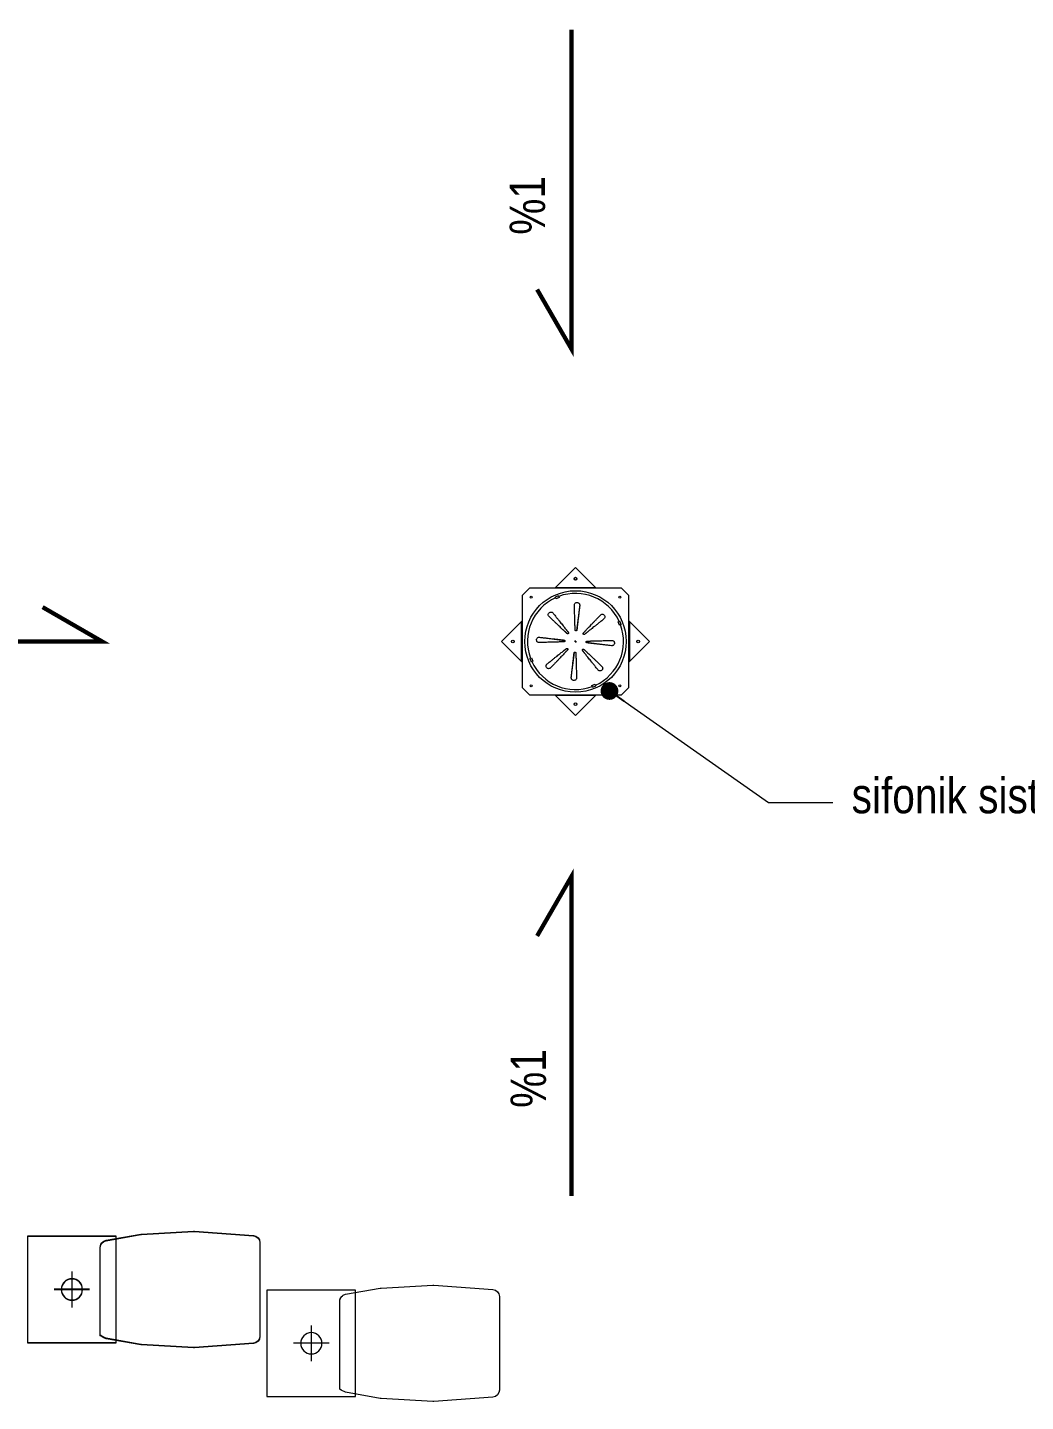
# Model space of a CAD drawing. Extents: x -3709 to 34975, y -230 to 8245.
# Drawn here: x 31801.3 to 32082.7, y 1820.9 to 2208.1 of the extents above; entities that cross this region are included whole.
import ezdxf
from ezdxf.enums import TextEntityAlignment as Align

# ---------------------------------------------------------------- set-up
doc = ezdxf.new("R2010")
doc.units = 0
doc.layers.get('0').update_dxf_attribs({"color": 9, "lineweight": 9})
for name, color, linetype, lineweight in [('06C', 9, 'Continuous', 9), ('21', 9, 'Continuous', 9), ('35', 9, 'Continuous', 9), ('GEB-BEZUG', 9, 'Continuous', 25)]:
    doc.layers.add(name, color=color, linetype=linetype, lineweight=lineweight)
doc.styles.add('MuuM_TEXT-STANDART', font='ARIALN.TTF')
doc.dimstyles.new('MuuM_DIM100', dxfattribs={"dimscale": 10, "dimtxt": 2, "dimasz": 1, "dimexe": 1, "dimexo": 1, "dimgap": 1, "dimtad": 1, "dimdec": 1, "dimrnd": 0.5, "dimdsep": 46, "dimtxsty": 'MuuM_TEXT-STANDART', "dimblk": 'ARCHTICK', "dimcen": 0, "dimdle": 0.15, "dimclrd": 256, "dimclre": 256, "dimclrt": 256, "dimadec": 0, "dimazin": 0, "dimtfac": 5, "dimtdec": 1, "dimtix": 1, "dimtmove": 2, "dimatfit": 3, "dimldrblk": 'DOT', "dimfxl": 0.2, "dimtolj": 1, "dimlwd": -1, "dimlwe": -1, "dimarcsym": 0})

# ---------------------------------------------------------------- blocks, each defined once
blk = doc.blocks.new('_ArchTick')
at = {"color": 0, "linetype": 'ByBlock', "const_width": 0.15}
blk.add_lwpolyline([(-0.5, -0.5), (0.5, 0.5)], dxfattribs=at)
blk = doc.blocks.new('_Dot')
at = {"color": 0, "linetype": 'ByBlock', "lineweight": -2}
blk.add_line((-0.5, 0), (-1, 0), dxfattribs=at)
at = {"color": 0, "linetype": 'ByBlock', "const_width": 0.5}
blk.add_lwpolyline([(-0.25, 0, 1), (0.25, 0, 1)], format="xyb", close=True, dxfattribs=at)
blk = doc.blocks.new('Einfügepunkt')
at = {"layer": 'GEB-BEZUG'}
for p, q in [((-0.7, -0.7), (0.7, 0.7)), ((-0.7, 0.7), (0.7, -0.7))]:
    blk.add_line(p, q, dxfattribs=at)
blk = doc.blocks.new('suzgec')
at = {"layer": '21'}
for p, q in [((36841.69, 831.78), (36847.35, 837.44)), ((36847.35, 837.44), (36853, 831.78)), ((36834.35, 831.58), (36832.35, 829.58)), ((36832.35, 829.58), (36832.35, 803.58)), ((36860.35, 831.58), (36834.35, 831.58)), ((36841.49, 831.58), (36841.69, 831.78)), ((36841.7, 828.9), (36841.62, 829.09)), ((36841.69, 831.78), (36853, 831.78)), ((36841.84, 828.58), (36841.7, 828.9)), ((36842.54, 829.48), (36842.63, 829.28)), ((36842.63, 829.28), (36842.76, 828.96)), ((36853, 831.78), (36853.2, 831.58)), ((36862.35, 829.58), (36860.35, 831.58)), ((36862.35, 803.58), (36862.35, 829.58)), ((36848.54, 826.82), (36847.61, 819.72)), ((36826.49, 816.58), (36832.15, 822.24)), ((36832.15, 822.24), (36832.35, 822.44)), ((36832.15, 810.92), (36832.15, 822.24)), ((36859.66, 822.23), (36859.86, 822.31)), ((36860.24, 821.38), (36860.05, 821.3)), ((36862.35, 822.44), (36862.55, 822.24)), ((36862.55, 822.24), (36862.55, 810.92)), ((36862.55, 822.24), (36868.2, 816.58)), ((36837.1, 817.78), (36844.2, 816.84)), ((36847.59, 819.6), (36847.61, 819.72)), ((36832.15, 810.92), (36826.49, 816.58)), ((36844.33, 816.83), (36844.2, 816.84)), ((36846.15, 806.34), (36847.08, 813.44)), ((36847.1, 813.56), (36847.08, 813.44)), ((36847.35, 816.58), (36847.1, 816.58)), ((36847.35, 816.58), (36847.35, 816.83)), ((36847.35, 816.58), (36847.6, 816.58)), ((36847.35, 816.58), (36847.35, 816.33)), ((36850.36, 816.34), (36850.49, 816.32)), ((36857.59, 815.38), (36850.49, 816.32)), ((36868.2, 816.58), (36862.55, 810.92)), ((36832.35, 810.72), (36832.15, 810.92)), ((36834.45, 811.78), (36834.64, 811.86)), ((36834.64, 811.86), (36834.97, 812)), ((36835.03, 810.94), (36834.83, 810.86)), ((36835.35, 811.07), (36835.03, 810.94)), ((36862.55, 810.92), (36862.35, 810.72)), ((36832.35, 803.58), (36834.35, 801.58)), ((36834.35, 801.58), (36860.35, 801.58)), ((36841.69, 801.38), (36841.49, 801.58)), ((36852.06, 803.88), (36851.93, 804.2)), ((36852.15, 803.69), (36852.06, 803.88)), ((36852.85, 804.59), (36852.99, 804.26)), ((36852.99, 804.26), (36853.07, 804.07)), ((36853.2, 801.58), (36853, 801.38)), ((36860.35, 801.58), (36862.35, 803.58)), ((36853, 801.38), (36841.69, 801.38)), ((36847.35, 795.72), (36841.69, 801.38)), ((36853, 801.38), (36847.35, 795.72))]:
    blk.add_line(p, q, dxfattribs=at)
for centre, radius in [((36847.35, 834.26), 0.4), ((36847.35, 834.26), 0.358), ((36847.35, 816.58), 14.3), ((36834.85, 829.08), 0.3), ((36859.85, 829.08), 0.3), ((36829.67, 816.58), 0.4), ((36829.67, 816.58), 0.358), ((36865.02, 816.58), 0.4), ((36865.02, 816.58), 0.358), ((36834.85, 804.08), 0.3), ((36859.85, 804.08), 0.3), ((36847.35, 798.9), 0.4), ((36847.35, 798.9), 0.358)]:
    blk.add_circle(centre, radius, dxfattribs=at)
for radius, start, end in [(13.55, 114.6147, 200.3853), (13.76, 110.4176, 114.5824), (13.7, 110.4084, 114.5916), (13.25, 110.3378, 114.6622), (13.2, 110.3292, 114.6708), (13.55, 24.6147, 110.3853), (13.55, 294.6147, 20.3853), (13.2, 20.3292, 24.6708), (13.25, 20.3378, 24.6622), (13.7, 20.4084, 24.5916), (13.76, 20.4176, 24.5824), (13.76, 200.4176, 204.5824), (13.7, 200.4084, 204.5916), (13.25, 200.3378, 204.6622), (13.2, 200.3292, 204.6708), (13.55, 204.6147, 290.3853), (13.2, 290.3292, 294.6708), (13.25, 290.3378, 294.6622), (13.7, 290.4084, 294.5916), (13.76, 290.4176, 294.5824)]:
    blk.add_arc((36847.35, 816.58), radius, start, end, dxfattribs=at)
for points, knots in [([(36839.9, 823.59), (36839.83, 823.66), (36839.77, 823.75), (36839.69, 823.94), (36839.67, 824.05), (36839.67, 824.24), (36839.69, 824.35), (36839.78, 824.54), (36839.84, 824.63), (36839.99, 824.76), (36840.08, 824.81), (36840.28, 824.88), (36840.38, 824.89), (36840.58, 824.88), (36840.68, 824.85), (36840.87, 824.75), (36840.95, 824.68), (36841.01, 824.6)], [2.169268, 2.169268, 2.169268, 2.169268, 2.468107, 2.468107, 2.768207, 2.768207, 3.065525, 3.065525, 3.362844, 3.362844, 3.660162, 3.660162, 3.95748, 3.95748, 4.257581, 4.257581, 4.55635, 4.55635, 4.55635, 4.55635]), ([(36847.04, 826.8), (36847.04, 826.9), (36847.06, 827), (36847.13, 827.2), (36847.19, 827.29), (36847.34, 827.43), (36847.42, 827.48), (36847.62, 827.56), (36847.73, 827.58), (36847.92, 827.57), (36848.03, 827.54), (36848.22, 827.45), (36848.3, 827.38), (36848.43, 827.23), (36848.48, 827.14), (36848.54, 826.94), (36848.55, 826.83), (36848.54, 826.74)], [2.169268, 2.169268, 2.169268, 2.169268, 2.468107, 2.468107, 2.768207, 2.768207, 3.065525, 3.065525, 3.362844, 3.362844, 3.660162, 3.660162, 3.95748, 3.95748, 4.257581, 4.257581, 4.55635, 4.55635, 4.55635, 4.55635]), ([(36854.36, 824.02), (36854.42, 824.09), (36854.51, 824.16), (36854.7, 824.24), (36854.81, 824.26), (36855.01, 824.26), (36855.11, 824.23), (36855.3, 824.15), (36855.39, 824.09), (36855.52, 823.94), (36855.58, 823.85), (36855.65, 823.65), (36855.66, 823.54), (36855.64, 823.35), (36855.61, 823.24), (36855.51, 823.06), (36855.44, 822.98), (36855.37, 822.92)], [2.169268, 2.169268, 2.169268, 2.169268, 2.468107, 2.468107, 2.768207, 2.768207, 3.065525, 3.065525, 3.362844, 3.362844, 3.660162, 3.660162, 3.95748, 3.95748, 4.257581, 4.257581, 4.55635, 4.55635, 4.55635, 4.55635]), ([(36837.13, 816.28), (36837.03, 816.28), (36836.92, 816.29), (36836.73, 816.37), (36836.64, 816.43), (36836.5, 816.57), (36836.44, 816.66), (36836.37, 816.86), (36836.35, 816.96), (36836.36, 817.16), (36836.39, 817.26), (36836.48, 817.45), (36836.54, 817.54), (36836.69, 817.66), (36836.79, 817.72), (36836.99, 817.78), (36837.09, 817.79), (36837.19, 817.77)], [2.169268, 2.169268, 2.169268, 2.169268, 2.468107, 2.468107, 2.768207, 2.768207, 3.065525, 3.065525, 3.362844, 3.362844, 3.660162, 3.660162, 3.95748, 3.95748, 4.257581, 4.257581, 4.55635, 4.55635, 4.55635, 4.55635]), ([(36844.13, 816.97), (36844.13, 816.97), (36844.13, 816.97), (36844.13, 816.97), (36844.16, 816.97), (36844.19, 816.96), (36844.24, 816.93), (36844.27, 816.91), (36844.31, 816.86), (36844.32, 816.83), (36844.34, 816.77), (36844.35, 816.74), (36844.35, 816.68), (36844.34, 816.65), (36844.31, 816.59), (36844.3, 816.57), (36844.25, 816.53), (36844.23, 816.51), (36844.17, 816.48), (36844.14, 816.47), (36844.1, 816.47), (36844.09, 816.47), (36844.09, 816.47)], [-0.0013985, -0.0013985, -0.0013985, -0.0013985, 0, 0, 0, 0.0909291, 0.0909291, 0.1818582, 0.1818582, 0.2711248, 0.2711248, 0.3603915, 0.3603915, 0.4496581, 0.4496581, 0.5389247, 0.5389247, 0.6298538, 0.6298538, 0.7207829, 0.7207829, 0.7401198, 0.7401198, 0.7401198, 0.7401198]), ([(36845.35, 819.13), (36845.35, 819.13), (36845.35, 819.13), (36845.35, 819.13), (36845.36, 819.11), (36845.38, 819.08), (36845.4, 819.02), (36845.4, 818.99), (36845.4, 818.93), (36845.39, 818.9), (36845.36, 818.84), (36845.34, 818.81), (36845.3, 818.77), (36845.27, 818.76), (36845.21, 818.73), (36845.18, 818.73), (36845.12, 818.73), (36845.09, 818.73), (36845.03, 818.76), (36845, 818.78), (36844.97, 818.8), (36844.97, 818.8), (36844.97, 818.81)], [-0.0013985, -0.0013985, -0.0013985, -0.0013985, 0, 0, 0, 0.0909291, 0.0909291, 0.1818582, 0.1818582, 0.2711248, 0.2711248, 0.3603915, 0.3603915, 0.4496581, 0.4496581, 0.5389247, 0.5389247, 0.6298538, 0.6298538, 0.7207829, 0.7207829, 0.7401198, 0.7401198, 0.7401198, 0.7401198]), ([(36847.74, 819.8), (36847.74, 819.8), (36847.74, 819.8), (36847.74, 819.8), (36847.73, 819.77), (36847.72, 819.74), (36847.69, 819.68), (36847.67, 819.66), (36847.63, 819.62), (36847.6, 819.6), (36847.54, 819.58), (36847.51, 819.58), (36847.45, 819.58), (36847.41, 819.59), (36847.36, 819.61), (36847.33, 819.63), (36847.29, 819.67), (36847.27, 819.7), (36847.24, 819.76), (36847.24, 819.79), (36847.24, 819.83), (36847.24, 819.83), (36847.24, 819.84)], [-0.0013985, -0.0013985, -0.0013985, -0.0013985, 0, 0, 0, 0.0909291, 0.0909291, 0.1818582, 0.1818582, 0.2711248, 0.2711248, 0.3603915, 0.3603915, 0.4496581, 0.4496581, 0.5389247, 0.5389247, 0.6298538, 0.6298538, 0.7207829, 0.7207829, 0.7401198, 0.7401198, 0.7401198, 0.7401198]), ([(36849.9, 818.58), (36849.9, 818.58), (36849.9, 818.58), (36849.9, 818.58), (36849.87, 818.56), (36849.84, 818.55), (36849.78, 818.53), (36849.75, 818.53), (36849.69, 818.53), (36849.66, 818.54), (36849.6, 818.57), (36849.58, 818.59), (36849.54, 818.63), (36849.52, 818.66), (36849.5, 818.72), (36849.49, 818.75), (36849.49, 818.81), (36849.5, 818.84), (36849.52, 818.9), (36849.54, 818.93), (36849.56, 818.95), (36849.57, 818.96), (36849.57, 818.96)], [-0.0013985, -0.0013985, -0.0013985, -0.0013985, 0, 0, 0, 0.0909291, 0.0909291, 0.1818582, 0.1818582, 0.2711248, 0.2711248, 0.3603915, 0.3603915, 0.4496581, 0.4496581, 0.5389247, 0.5389247, 0.6298538, 0.6298538, 0.7207829, 0.7207829, 0.7401198, 0.7401198, 0.7401198, 0.7401198]), ([(36844.79, 814.58), (36844.79, 814.58), (36844.79, 814.58), (36844.79, 814.58), (36844.82, 814.6), (36844.85, 814.62), (36844.91, 814.63), (36844.94, 814.64), (36845, 814.63), (36845.03, 814.62), (36845.09, 814.6), (36845.11, 814.58), (36845.15, 814.53), (36845.17, 814.51), (36845.19, 814.45), (36845.2, 814.42), (36845.2, 814.36), (36845.19, 814.32), (36845.17, 814.26), (36845.15, 814.24), (36845.13, 814.21), (36845.12, 814.21), (36845.12, 814.2)], [-0.0013985, -0.0013985, -0.0013985, -0.0013985, 0, 0, 0, 0.0909291, 0.0909291, 0.1818582, 0.1818582, 0.2711248, 0.2711248, 0.3603915, 0.3603915, 0.4496581, 0.4496581, 0.5389247, 0.5389247, 0.6298538, 0.6298538, 0.7207829, 0.7207829, 0.7401198, 0.7401198, 0.7401198, 0.7401198]), ([(36846.95, 813.36), (36846.95, 813.36), (36846.95, 813.36), (36846.95, 813.37), (36846.96, 813.39), (36846.97, 813.43), (36847, 813.48), (36847.02, 813.51), (36847.06, 813.55), (36847.09, 813.56), (36847.15, 813.58), (36847.18, 813.59), (36847.24, 813.58), (36847.28, 813.58), (36847.33, 813.55), (36847.36, 813.53), (36847.4, 813.49), (36847.42, 813.46), (36847.45, 813.4), (36847.45, 813.37), (36847.45, 813.34), (36847.45, 813.33), (36847.45, 813.32)], [-0.0013985, -0.0013985, -0.0013985, -0.0013985, 0, 0, 0, 0.0909291, 0.0909291, 0.1818582, 0.1818582, 0.2711248, 0.2711248, 0.3603915, 0.3603915, 0.4496581, 0.4496581, 0.5389247, 0.5389247, 0.6298538, 0.6298538, 0.7207829, 0.7207829, 0.7401198, 0.7401198, 0.7401198, 0.7401198]), ([(36849.34, 814.03), (36849.34, 814.03), (36849.34, 814.03), (36849.34, 814.03), (36849.33, 814.06), (36849.31, 814.08), (36849.29, 814.14), (36849.29, 814.18), (36849.29, 814.24), (36849.3, 814.27), (36849.33, 814.32), (36849.35, 814.35), (36849.39, 814.39), (36849.42, 814.41), (36849.48, 814.43), (36849.51, 814.44), (36849.57, 814.44), (36849.6, 814.43), (36849.66, 814.41), (36849.69, 814.39), (36849.72, 814.36), (36849.72, 814.36), (36849.73, 814.35)], [-0.0013985, -0.0013985, -0.0013985, -0.0013985, 0, 0, 0, 0.0909291, 0.0909291, 0.1818582, 0.1818582, 0.2711248, 0.2711248, 0.3603915, 0.3603915, 0.4496581, 0.4496581, 0.5389247, 0.5389247, 0.6298538, 0.6298538, 0.7207829, 0.7207829, 0.7401198, 0.7401198, 0.7401198, 0.7401198]), ([(36850.56, 816.19), (36850.56, 816.19), (36850.56, 816.19), (36850.56, 816.19), (36850.53, 816.2), (36850.5, 816.21), (36850.45, 816.24), (36850.42, 816.26), (36850.38, 816.3), (36850.37, 816.33), (36850.35, 816.39), (36850.34, 816.42), (36850.34, 816.48), (36850.35, 816.51), (36850.38, 816.57), (36850.39, 816.6), (36850.44, 816.64), (36850.46, 816.66), (36850.52, 816.68), (36850.55, 816.69), (36850.59, 816.69), (36850.6, 816.69), (36850.6, 816.69)], [-0.0013985, -0.0013985, -0.0013985, -0.0013985, 0, 0, 0, 0.0909291, 0.0909291, 0.1818582, 0.1818582, 0.2711248, 0.2711248, 0.3603915, 0.3603915, 0.4496581, 0.4496581, 0.5389247, 0.5389247, 0.6298538, 0.6298538, 0.7207829, 0.7207829, 0.7401198, 0.7401198, 0.7401198, 0.7401198]), ([(36857.56, 816.88), (36857.66, 816.89), (36857.77, 816.87), (36857.96, 816.79), (36858.05, 816.73), (36858.19, 816.59), (36858.25, 816.5), (36858.32, 816.31), (36858.34, 816.2), (36858.33, 816), (36858.3, 815.9), (36858.21, 815.71), (36858.15, 815.63), (36858, 815.5), (36857.9, 815.45), (36857.7, 815.39), (36857.6, 815.38), (36857.5, 815.39)], [2.169268, 2.169268, 2.169268, 2.169268, 2.468107, 2.468107, 2.768207, 2.768207, 3.065525, 3.065525, 3.362844, 3.362844, 3.660162, 3.660162, 3.95748, 3.95748, 4.257581, 4.257581, 4.55635, 4.55635, 4.55635, 4.55635]), ([(36840.33, 809.14), (36840.27, 809.07), (36840.18, 809.01), (36839.99, 808.93), (36839.88, 808.91), (36839.68, 808.91), (36839.58, 808.93), (36839.39, 809.01), (36839.3, 809.08), (36839.17, 809.22), (36839.11, 809.32), (36839.04, 809.51), (36839.03, 809.62), (36839.05, 809.82), (36839.08, 809.92), (36839.18, 810.1), (36839.25, 810.18), (36839.32, 810.24)], [2.169268, 2.169268, 2.169268, 2.169268, 2.468107, 2.468107, 2.768207, 2.768207, 3.065525, 3.065525, 3.362844, 3.362844, 3.660162, 3.660162, 3.95748, 3.95748, 4.257581, 4.257581, 4.55635, 4.55635, 4.55635, 4.55635]), ([(36854.79, 809.57), (36854.86, 809.5), (36854.92, 809.42), (36855, 809.22), (36855.02, 809.12), (36855.02, 808.92), (36855, 808.82), (36854.91, 808.63), (36854.85, 808.54), (36854.7, 808.4), (36854.61, 808.35), (36854.41, 808.28), (36854.31, 808.27), (36854.11, 808.29), (36854.01, 808.31), (36853.82, 808.41), (36853.74, 808.48), (36853.68, 808.56)], [2.169268, 2.169268, 2.169268, 2.169268, 2.468107, 2.468107, 2.768207, 2.768207, 3.065525, 3.065525, 3.362844, 3.362844, 3.660162, 3.660162, 3.95748, 3.95748, 4.257581, 4.257581, 4.55635, 4.55635, 4.55635, 4.55635]), ([(36847.65, 806.36), (36847.65, 806.26), (36847.63, 806.16), (36847.56, 805.97), (36847.5, 805.88), (36847.35, 805.74), (36847.27, 805.68), (36847.07, 805.6), (36846.96, 805.59), (36846.77, 805.6), (36846.66, 805.62), (36846.47, 805.71), (36846.39, 805.78), (36846.26, 805.93), (36846.21, 806.02), (36846.15, 806.22), (36846.14, 806.33), (36846.15, 806.43)], [2.169268, 2.169268, 2.169268, 2.169268, 2.468107, 2.468107, 2.768207, 2.768207, 3.065525, 3.065525, 3.362844, 3.362844, 3.660162, 3.660162, 3.95748, 3.95748, 4.257581, 4.257581, 4.55635, 4.55635, 4.55635, 4.55635])]:
    blk.add_open_spline(points, degree=3, knots=knots, dxfattribs=at)
for points, weights in [([(36847.24, 819.84), (36847.19, 821.52), (36847.04, 826.8)], [1, 1.1928901223, 1.04336959175]), ([(36848.54, 826.74), (36847.93, 821.47), (36847.74, 819.8)], [1.04357122043, 1.19470432993, 1]), ([(36844.97, 818.81), (36843.74, 819.97), (36839.9, 823.59)], [1, 1.19289012244, 1.04336959178]), ([(36841.01, 824.6), (36844.3, 820.45), (36845.35, 819.13)], [1.04357122128, 1.19470433435, 1]), ([(36849.57, 818.96), (36850.73, 820.19), (36854.36, 824.02)], [1, 1.19289012017, 1.04336959134]), ([(36855.37, 822.92), (36851.21, 819.63), (36849.9, 818.58)], [1.04357122006, 1.19470432802, 1]), ([(36859.34, 822.09), (36859.5, 822.16), (36859.66, 822.23)], [1.02554744525, 1.0127799804, 1]), ([(36860.05, 821.3), (36859.88, 821.23), (36859.72, 821.17)], [1, 1.0127799804, 1.02554744526]), ([(36837.19, 817.77), (36842.46, 817.17), (36844.13, 816.97)], [1.04357122072, 1.19470433147, 1]), ([(36844.09, 816.47), (36842.4, 816.43), (36837.13, 816.28)], [1, 1.19289012449, 1.04336959218]), ([(36839.32, 810.24), (36843.48, 813.54), (36844.79, 814.58)], [1.04357122094, 1.1947043326, 1]), ([(36845.12, 814.2), (36843.96, 812.98), (36840.33, 809.14)], [1, 1.19289012327, 1.04336959194]), ([(36846.15, 806.43), (36846.76, 811.69), (36846.95, 813.36)], [1.04357122103, 1.19470433305, 1]), ([(36847.45, 813.32), (36847.5, 811.64), (36847.65, 806.36)], [1, 1.19289011339, 1.04336959002]), ([(36853.68, 808.56), (36850.39, 812.71), (36849.34, 814.03)], [1.04357121982, 1.19470432681, 1]), ([(36849.73, 814.35), (36850.95, 813.2), (36854.79, 809.57)], [1, 1.19289011781, 1.04336959088])]:
    blk.add_rational_spline(points, weights, degree=2, dxfattribs=at)
for points, weights, knots in [([(36857.5, 815.39), (36855.52, 815.62), (36852.29, 815.99), (36850.86, 816.16), (36850.56, 816.19)], [1.32476723726, 1.64485472039, 2.71311941379, 3.81141839734, 4.16242382948], [0.00590224, 0.00590224, 0.00590224, 0.01753913, 0.04477222, 0.05758123, 0.05758123, 0.05758123]), ([(36850.6, 816.69), (36851.13, 816.7), (36853.61, 816.77), (36857.56, 816.88)], [4.14064799907, 3.56700040162, 2.15953650571, 1.32480586323], [27.48414514, 27.48414514, 27.48414514, 27.50397367, 27.53272487, 27.53272487, 27.53272487])]:
    blk.add_rational_spline(points, weights, degree=2, knots=knots, dxfattribs=at)
at = {"layer": '21', "xscale": 0.1, "yscale": 0.1, "zscale": 0.1}
blk.add_blockref('Einfügepunkt', (36847.35, 816.58), dxfattribs=at)
blk = doc.blocks.new('ARKTOS')
for p, q in [((-8, -5), (-8, 5)), ((-3, 0), (-13, 0))]:
    blk.add_line(p, q)
at = {"linetype": 'ByBlock'}
for points in [[(0, -11.83, 0.363965), (1.65, -13.8), (11.44, -15.53, 0.029047), (11.67, -15.56), (26.26, -16.41, 0.033251), (26.53, -16.41), (43.16, -15.17, 0.392539), (45.01, -13.17), (45.01, 13.17, 0.392539), (43.16, 15.17), (26.53, 16.41, 0.033251), (26.26, 16.41), (11.67, 15.56, 0.029047), (11.44, 15.53), (1.65, 13.8, 0.047994), (0, 12.97), (0, -11.83)], [(0, -11.83, 0.229142), (0.76, -13.4, 0.044394)]]:
    blk.add_lwpolyline(points, format="xyb", dxfattribs=at)
blk.add_lwpolyline([(-20.5, 15), (4.5, 15), (4.5, -15), (-20.5, -15)], close=True)
blk.add_circle((-8, 0), 3)
blk = doc.blocks.new('p-vw-catiaydinlatmaelemanlari')
at = {"layer": '06C', "color": 0, "linetype": 'ByBlock', "xscale": -1, "rotation": 180}
blk.add_blockref('ARKTOS', (31821.86, 1852.5), dxfattribs=at)

msp = doc.modelspace()

# ---------------------------------------------------------------- linework, layer by layer
at = {"layer": '21', "const_width": 1.2}
for points in [[(31954.68, 2207.46), (31954.68, 2117.46), (31945, 2134.23)], [(31732.37, 2035.05), (31822.37, 2035.05), (31805.6, 2044.73)], [(31954.68, 1878.83), (31954.68, 1968.83), (31945, 1952.07)]]:
    msp.add_lwpolyline(points, dxfattribs=at)

# ---------------------------------------------------------------- block references
for p in [(0, 0.02), (0, -0.1), (67.49, -15.2)]:
    msp.add_blockref('p-vw-catiaydinlatmaelemanlari', p)
at = {"layer": '35'}
msp.add_blockref('suzgec', (-4891.53, 1218.47), dxfattribs=at)

# ---------------------------------------------------------------- texts
at = {"layer": '21', "style": 'MuuM_TEXT-STANDART'}
msp.add_text('sifonik sistem çatı süzgeci', height=10, dxfattribs=at).set_placement((32033.66, 1996.65), align=Align.TOP_LEFT)
at = {"layer": '21', "char_height": 10, "width": 119.8316, "rotation": 90, "style": 'MuuM_TEXT-STANDART'}
for insert, attachment_point in [((31937.26, 2149.66), 1), ((31937.51, 1920.19), 3)]:
    msp.add_mtext('%1', dxfattribs=dict(at, insert=insert, attachment_point=attachment_point))

# ---------------------------------------------------------------- leaders
at = {"layer": '21'}
msp.add_leader([(31965.39, 2021.1), (32010.23, 1989.71), (32028.32, 1989.71)], dimstyle='MuuM_DIM100', override={"dimasz": 0.5}, dxfattribs=at)

doc.saveas('drawing.dxf')
